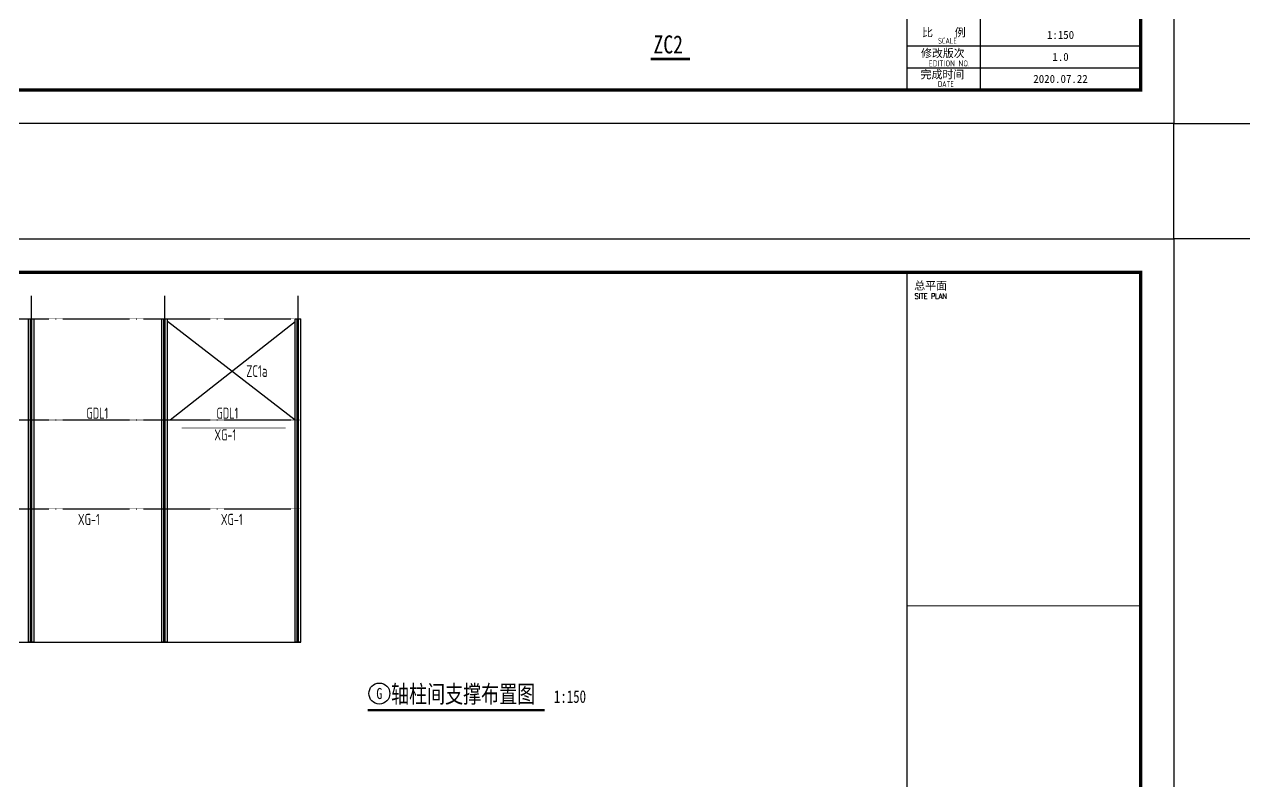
# Model space of a CAD drawing. Extents: x 2303022 to 2899168, y 17226141 to 18257813.
# Drawn here: x 2478133 to 2533029, y 17457112 to 17491172 of the extents above; entities that cross this region are included whole.
import ezdxf
from ezdxf.enums import TextEntityAlignment as Align

# ---------------------------------------------------------------- set-up
doc = ezdxf.new("R2010")
doc.units = 0
doc.header["$LTSCALE"] = 1000
doc.header["$MEASUREMENT"] = 0
doc.linetypes.add('DOTE', pattern=[2.42, 2, -0.2, 0.02, -0.2])
for name, color, linetype in [('3T_WOOD', 21, 'Continuous'), ('DIM_SYMB', 165, 'Continuous'), ('DOTE', 1, 'DOTE'), ('LVTRY', 6, 'Continuous'), ('PUB_TEXT', 7, 'Continuous'), ('PUB_TITLE', 4, 'Continuous'), ('R-tec-ysd', 1, 'Continuous'), ('SURFACE', 6, 'Continuous'), ('TK', 4, 'Continuous'), ('图名', 7, 'Continuous'), ('钢梁', 4, 'Continuous')]:
    doc.layers.add(name, color=color, linetype=linetype)
doc.styles.add('ROMANS', font='romans', dxfattribs={"width": 0.65, "height": 231.275})
doc.styles.add('TK-LG-B', font='', dxfattribs={"width": 0.75})
doc.styles.add('TSSD_Dimension', font='Tssdeng.shx', dxfattribs={"width": 0.7, "bigfont": 'hztxt.shx'})
doc.styles.add('TSSD_REIN', font='tssdeng.shx', dxfattribs={"width": 0.7, "bigfont": 'tssdchn.shx'})
doc.styles.add('图签宋体', font='', dxfattribs={"height": 300})
doc.styles.add('黑体', font='simhei.ttf', dxfattribs={"width": 0.8})
doc.styles.get('TK-LG-B').set_extended_font_data('SimSun')
doc.styles.get('图签宋体').set_extended_font_data('NSimSun')

# ---------------------------------------------------------------- blocks, each defined once
blk = doc.blocks.new('GeYuanFrame_00545264', base_point=(20.09, 4.53))
at = {"layer": 'PUB_TITLE'}
blk.add_lwpolyline([(1013.09, 14.53), (1013.09, 111.33)], dxfattribs=at)
at = {"layer": 'TK'}
for p, q in [((991.09, 27.77), (1061.09, 27.77)), ((991.09, 21.17), (1061.09, 21.17)), ((991.09, 14.53), (1061.09, 14.53))]:
    blk.add_line(p, q, dxfattribs=at)
blk.add_lwpolyline([(20.09, 4.53), (20.09, 598.53), (1071.09, 598.53), (1071.09, 4.53)], close=True, dxfattribs=at)
at = {"layer": 'TK', "const_width": 1}
blk.add_lwpolyline([(45.09, 588.53), (1061.09, 588.53), (1061.09, 14.53), (45.09, 14.53)], close=True, dxfattribs=at)
at = {"layer": 'TK', "const_width": 0.4}
blk.add_lwpolyline([(991.09, 588.53), (991.09, 14.53)], dxfattribs=at)
at = {"layer": 'TK', "style": '图签宋体'}
for s, p in [('比    例', (995.59, 30.63)), ('修改版次', (995.24, 24.41)), ('完成时间', (995.11, 18.02))]:
    blk.add_text(s, height=2.4, dxfattribs=at).set_placement(p)
at = {"layer": 'TK', "style": 'TSSD_REIN'}
for s, width, p in [('SCALE', 0.7, (1000.38, 28.42)), ('EDITION NO.', 0.8, (997.53, 21.64)), ('DATE', 0.7, (1000.33, 15.45))]:
    blk.add_text(s, height=1.8, dxfattribs=dict(at, width=width)).set_placement(p)
at = {"layer": 'TK', "char_height": 2.4, "width": 48, "attachment_point": 5, "style": '图签宋体'}
for s, insert in [('1:150', (1037.09, 31.07)), ('1.0', (1037.09, 24.47)), ('2020.07.22', (1037.09, 17.88))]:
    blk.add_mtext(s, dxfattribs=dict(at, insert=insert))
blk = doc.blocks.new('GeYuanFrame_13362878', base_point=(20.09, 4.53))
at = {"layer": 'TK'}
blk.add_lwpolyline([(20.09, 4.53), (20.09, 598.53), (1071.09, 598.53), (1071.09, 4.53)], close=True, dxfattribs=at)
at = {"layer": 'TK', "const_width": 1}
blk.add_lwpolyline([(45.09, 588.53), (1061.09, 588.53), (1061.09, 14.53), (45.09, 14.53)], close=True, dxfattribs=at)
at = {"layer": 'TK'}
for points, const_width in [([(991.09, 588.53), (991.09, 14.53)], 0.4), ([(991.09, 488.5), (1061.09, 488.5)], 0.35)]:
    blk.add_lwpolyline(points, dxfattribs=dict(at, const_width=const_width))
at = {"layer": 'TK', "style": '图签宋体'}
blk.add_text('总平面', height=2.4, dxfattribs=at).set_placement((993.23, 583.28))
at = {"layer": 'TK', "style": 'ROMANS', "width": 0.76}
blk.add_text('SITE PLAN', height=1.697, dxfattribs=at).set_placement((993.35, 580.49))

msp = doc.modelspace()

# ---------------------------------------------------------------- linework, layer by layer
at = {"const_width": 125}
msp.add_lwpolyline([(2506309.7, 17489613.6), (2508075.3, 17489613.6)], dxfattribs=at)
at = {"layer": 'DIM_SYMB', "const_width": 105}
msp.add_lwpolyline([(2493576.8, 17460324.5), (2501535.6, 17460324.5)], dxfattribs=at)
at = {"layer": 'DOTE', "ltscale": 1.5}
for p, q in [((2478441.3, 17478958.9), (2478441.3, 17463379.7)), ((2484441.3, 17478958.9), (2484441.3, 17463379.7)), ((2490441.3, 17478958.9), (2490441.3, 17463379.7)), ((2381856.8, 17477929.7), (2490566.3, 17477929.7)), ((2381856.8, 17473379.7), (2490566.3, 17473379.7)), ((2381856.8, 17469379.7), (2490566.3, 17469379.7))]:
    msp.add_line(p, q, dxfattribs=at)
at = {"layer": 'DOTE'}
for p, q in [((2478441.3, 17478862.3), (2478441.3, 17463379.7)), ((2484441.3, 17478862.3), (2484441.3, 17463379.7)), ((2490441.3, 17478862.3), (2490441.3, 17463379.7))]:
    msp.add_line(p, q, dxfattribs=at)
at = {"layer": 'LVTRY'}
for points in [[(2484566.3, 17477822.2), (2490316.3, 17473379.7)], [(2484691.3, 17473379.7), (2490316.3, 17477810.3)]]:
    msp.add_lwpolyline(points, dxfattribs=at)
at = {"layer": 'PUB_TEXT'}
msp.add_circle((2494101.8, 17461074.1), 472.5, dxfattribs=at)
at = {"layer": 'R-tec-ysd'}
msp.add_lwpolyline([(2529847.2, 17486715.3), (2536209.8, 17486715.3), (2536209.8, 17481526.4), (2529847.2, 17481526.4)], close=True, dxfattribs=at)
at = {"layer": 'SURFACE'}
msp.add_line((2381851.5, 17463379.7), (2490566.3, 17463379.7), dxfattribs=at)
at = {"layer": 'SURFACE', "color": 3, "const_width": 25}
for points in [[(2382441.3, 17477929.7), (2490566.3, 17477929.7)], [(2382441.3, 17473379.7), (2490566.3, 17473379.7)], [(2485214.4, 17473020.8), (2489889.8, 17473020.8)], [(2382441.3, 17469379.7), (2490566.3, 17469379.7)]]:
    msp.add_lwpolyline(points, dxfattribs=at)
at = {"layer": '钢梁'}
for p, q in [((2478316.3, 17463379.7), (2478316.3, 17477929.7)), ((2478316.3, 17477929.7), (2478566.3, 17477929.7)), ((2478411.3, 17463379.7), (2478411.3, 17477929.7)), ((2478471.3, 17463379.7), (2478471.3, 17477929.7)), ((2478566.3, 17463379.7), (2478566.3, 17477929.7)), ((2484316.3, 17463379.7), (2484316.3, 17477929.7)), ((2484316.3, 17477929.7), (2484566.3, 17477929.7)), ((2484411.3, 17463379.7), (2484411.3, 17477929.7)), ((2484471.3, 17463379.7), (2484471.3, 17477929.7)), ((2484566.3, 17463379.7), (2484566.3, 17477929.7)), ((2490316.3, 17463379.7), (2490316.3, 17477929.7)), ((2490316.3, 17477929.7), (2490566.3, 17477929.7)), ((2490411.3, 17463379.7), (2490411.3, 17477929.7)), ((2490471.3, 17463379.7), (2490471.3, 17477929.7)), ((2490566.3, 17463379.7), (2490566.3, 17477929.7)), ((2478566.3, 17463379.7), (2478316.3, 17463379.7)), ((2478566.3, 17463379.7), (2478316.3, 17463379.7)), ((2484566.3, 17463379.7), (2484316.3, 17463379.7)), ((2484566.3, 17463379.7), (2484316.3, 17463379.7)), ((2490566.3, 17463379.7), (2490316.3, 17463379.7)), ((2490566.3, 17463379.7), (2490316.3, 17463379.7))]:
    msp.add_line(p, q, dxfattribs=at)

# ---------------------------------------------------------------- block references
at = {"layer": '3T_WOOD', "xscale": 150, "yscale": 150, "zscale": 150}
for name, p in [('GeYuanFrame_00545264', (2372197.2, 17486715.3)), ('GeYuanFrame_13362878', (2372197.2, 17392426.4))]:
    msp.add_blockref(name, p, dxfattribs=at)

# ---------------------------------------------------------------- texts
at = {"layer": 'PUB_TEXT'}
for s, height, style, width, p in [('ZC1a', 525, 'TSSD_Dimension', 0.7, (2488114, 17475314.1)), ('GDL1', 500, 'TSSD_Dimension', 0.7, (2480925.9, 17473432.7)), ('GDL1', 500, 'TSSD_Dimension', 0.7, (2486775.8, 17473432.7)), ('XG-1', 500, 'TSSD_Dimension', 0.7, (2486678.6, 17472458.5)), ('XG-1', 500, 'TSSD_Dimension', 0.7, (2480541.4, 17468656.9)), ('XG-1', 500, 'TSSD_Dimension', 0.7, (2486971.3, 17468656.9)), ('轴柱间支撑布置图', 793.04, 'TK-LG-B', 0.75, (2494626.8, 17460654.1)), ('1:150', 566.46, 'TK-LG-B', 0.75, (2501955.6, 17460654.1))]:
    msp.add_text(s, height=height, dxfattribs=dict(at, style=style, width=width)).set_placement(p)
at = {"layer": 'PUB_TEXT', "style": 'TK-LG-B', "width": 1.022857}
msp.add_text('G', height=497.1, dxfattribs=at).set_placement((2493965.5, 17460825.6), (2494238.2, 17460825.6), align=Align.FIT)
at = {"layer": '图名', "style": '黑体', "width": 0.8}
msp.add_text('ZC2', height=812.5, dxfattribs=at).set_placement((2506434.1, 17489865.4))

doc.saveas('drawing.dxf')
